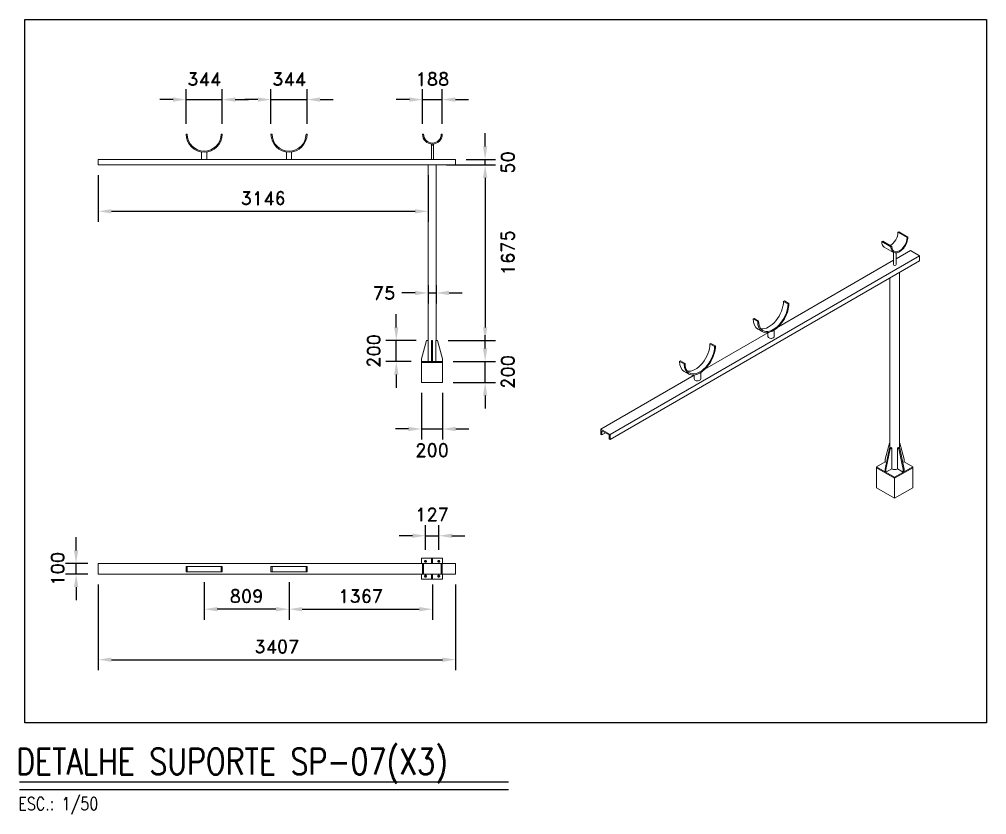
# Model space of a CAD drawing. Header units: millimetres. Extents: x -312439 to 477422, y -331570 to 212570.
# Drawn here: x 359728 to 368950, y 61759 to 69341 of the extents above; entities that cross this region are included whole.
import ezdxf
from ezdxf.enums import TextEntityAlignment as Align

# ---------------------------------------------------------------- set-up
doc = ezdxf.new("R2010")
doc.units = ezdxf.units.MM
for name, color, linetype in [('1', 7, 'Continuous'), ('2', 2, 'Continuous'), ('4', 4, 'Continuous')]:
    doc.layers.add(name, color=color, linetype=linetype)
doc.styles.add('ROMAND', font='ROMAND.SHX')
doc.styles.add('ROMANS', font='romans.shx', dxfattribs={"height": 187.5})
doc.dimstyles.new('1-50 (MILIMETRO)', dxfattribs={"dimscale": 0, "dimtxt": 125, "dimasz": 125, "dimexe": 100, "dimexo": 100, "dimgap": 50, "dimtad": 0, "dimdec": 0, "dimzin": 0, "dimdsep": 46, "dimtxsty": 'ROMAND', "dimcen": -390, "dimclrd": 1, "dimclre": 1, "dimclrt": 3, "dimadec": 0, "dimazin": 0, "dimtfac": 1, "dimtdec": 0, "dimtix": 1, "dimtmove": 2, "dimatfit": 2, "dimfxl": 1, "dimtvp": 1, "dimtolj": 1, "dimtzin": 0, "dimarcsym": 0})

# ---------------------------------------------------------------- blocks, each defined once
blk = doc.blocks.new('*D278')
at = {"color": 1, "lineweight": -2, "transparency": 16777216}
for p, q in [((361317.8, 68345.8), (361317.8, 68675.6)), ((361661.6, 68344.1), (361661.6, 68675.6)), ((361192.8, 68575.6), (361067.8, 68575.6)), ((361317.8, 68575.6), (361661.6, 68575.6)), ((361786.6, 68575.6), (361911.6, 68575.6))]:
    blk.add_line(p, q, dxfattribs=at)
at = {"color": 1, "transparency": 16777216}
for points in [[(361192.8, 68596.5), (361192.8, 68554.8), (361317.8, 68575.6)], [(361786.6, 68596.5), (361786.6, 68554.8), (361661.6, 68575.6)]]:
    blk.add_solid(points, dxfattribs=at)
at = {"layer": 'Defpoints', "color": 0, "transparency": 16777216}
for p in [(361661.6, 68575.6), (361317.8, 68245.8), (361661.6, 68244.1)]:
    blk.add_point(p, dxfattribs=at)
at = {"color": 3, "transparency": 16777216, "insert": (361489.7, 68772.3), "char_height": 125, "attachment_point": 5, "style": 'ROMAND'}
blk.add_mtext('\\A1;344', dxfattribs=at)
blk = doc.blocks.new('*D279')
at = {"color": 1, "lineweight": -2, "transparency": 16777216}
for p, q in [((362126.9, 68345.8), (362126.9, 68675.6)), ((362470.7, 68345.8), (362470.7, 68675.6)), ((362001.9, 68575.6), (361876.9, 68575.6)), ((362126.9, 68575.6), (362470.7, 68575.6)), ((362595.7, 68575.6), (362720.7, 68575.6))]:
    blk.add_line(p, q, dxfattribs=at)
at = {"color": 1, "transparency": 16777216}
for points in [[(362001.9, 68596.5), (362001.9, 68554.8), (362126.9, 68575.6)], [(362595.7, 68596.5), (362595.7, 68554.8), (362470.7, 68575.6)]]:
    blk.add_solid(points, dxfattribs=at)
at = {"layer": 'Defpoints', "color": 0, "transparency": 16777216}
for p in [(362470.7, 68575.6), (362126.9, 68245.8), (362470.7, 68245.8)]:
    blk.add_point(p, dxfattribs=at)
at = {"color": 3, "transparency": 16777216, "insert": (362298.8, 68772.3), "char_height": 125, "attachment_point": 5, "style": 'ROMAND'}
blk.add_mtext('\\A1;344', dxfattribs=at)
blk = doc.blocks.new('*D280')
at = {"color": 1, "lineweight": -2, "transparency": 16777216}
for p, q in [((363571.7, 68345.8), (363571.7, 68675.6)), ((363760, 68345.8), (363760, 68675.6)), ((363446.7, 68575.6), (363321.7, 68575.6)), ((363571.7, 68575.6), (363760, 68575.6)), ((363885, 68575.6), (364010, 68575.6))]:
    blk.add_line(p, q, dxfattribs=at)
at = {"color": 1, "transparency": 16777216}
for points in [[(363446.7, 68596.5), (363446.7, 68554.8), (363571.7, 68575.6)], [(363885, 68596.5), (363885, 68554.8), (363760, 68575.6)]]:
    blk.add_solid(points, dxfattribs=at)
at = {"layer": 'Defpoints', "color": 0, "transparency": 16777216}
for p in [(363760, 68575.6), (363571.7, 68245.8), (363760, 68245.8)]:
    blk.add_point(p, dxfattribs=at)
at = {"color": 3, "transparency": 16777216, "insert": (363665.9, 68772.3), "char_height": 125, "attachment_point": 5, "style": 'ROMAND'}
blk.add_mtext('\\A1;188', dxfattribs=at)
blk = doc.blocks.new('*D281')
at = {"color": 1, "lineweight": -2, "transparency": 16777216}
for p, q in [((364168.7, 68129.3), (364168.7, 68254.3)), ((363986.5, 68004.3), (364268.7, 68004.3)), ((364168.7, 67954.3), (364168.7, 68004.3)), ((363986.5, 67954.3), (364268.7, 67954.3)), ((364168.7, 67829.3), (364168.7, 67704.3))]:
    blk.add_line(p, q, dxfattribs=at)
at = {"color": 1, "transparency": 16777216}
for points in [[(364147.8, 68129.3), (364189.5, 68129.3), (364168.7, 68004.3)], [(364147.8, 67829.3), (364189.5, 67829.3), (364168.7, 67954.3)]]:
    blk.add_solid(points, dxfattribs=at)
at = {"layer": 'Defpoints', "color": 0, "transparency": 16777216}
for p in [(363886.5, 68004.3), (364168.7, 68004.3), (363886.5, 67954.3)]:
    blk.add_point(p, dxfattribs=at)
at = {"color": 3, "transparency": 16777216, "insert": (364385.2, 67976.3), "char_height": 125, "attachment_point": 5, "rotation": 90, "style": 'ROMAND'}
blk.add_mtext('\\A1;50', dxfattribs=at)
blk = doc.blocks.new('*D282')
at = {"color": 1, "lineweight": -2, "transparency": 16777216}
for p, q in [((360479.9, 67854.3), (360479.9, 67410.3)), ((363625.4, 67854.3), (363625.4, 67410.3)), ((360604.9, 67510.3), (363500.4, 67510.3))]:
    blk.add_line(p, q, dxfattribs=at)
at = {"color": 1, "transparency": 16777216}
for points in [[(360604.9, 67531.1), (360604.9, 67489.5), (360479.9, 67510.3)], [(363500.4, 67531.1), (363500.4, 67489.5), (363625.4, 67510.3)]]:
    blk.add_solid(points, dxfattribs=at)
at = {"layer": 'Defpoints', "color": 0, "transparency": 16777216}
for p in [(360479.9, 67954.3), (363625.4, 67954.3), (363625.4, 67510.3)]:
    blk.add_point(p, dxfattribs=at)
at = {"color": 3, "transparency": 16777216, "insert": (362052.6, 67635.3), "char_height": 125, "attachment_point": 5, "style": 'ROMAND'}
blk.add_mtext('\\A1;3146', dxfattribs=at)
blk = doc.blocks.new('*D283')
at = {"color": 1, "lineweight": -2, "transparency": 16777216}
for p, q in [((363625.4, 66807.2), (363625.4, 66632)), ((363700.4, 66807.2), (363700.4, 66632)), ((363500.4, 66732), (363375.4, 66732)), ((363625.4, 66732), (363700.4, 66732)), ((363825.4, 66732), (363950.4, 66732))]:
    blk.add_line(p, q, dxfattribs=at)
at = {"color": 1, "transparency": 16777216}
for points in [[(363500.4, 66752.9), (363500.4, 66711.2), (363625.4, 66732)], [(363825.4, 66752.9), (363825.4, 66711.2), (363700.4, 66732)]]:
    blk.add_solid(points, dxfattribs=at)
at = {"layer": 'Defpoints', "color": 0, "transparency": 16777216}
for p in [(363625.4, 66907.2), (363700.4, 66907.2), (363700.4, 66732)]:
    blk.add_point(p, dxfattribs=at)
at = {"color": 3, "transparency": 16777216, "insert": (363204.5, 66732), "char_height": 125, "attachment_point": 5, "style": 'ROMAND'}
blk.add_mtext('\\A1;75', dxfattribs=at)
blk = doc.blocks.new('*D284')
at = {"color": 1, "lineweight": -2, "transparency": 16777216}
for p, q in [((363800.4, 67954.3), (364268.7, 67954.3)), ((364168.7, 67829.3), (364168.7, 66404.1)), ((363815.4, 66279.1), (364268.7, 66279.1))]:
    blk.add_line(p, q, dxfattribs=at)
at = {"color": 1, "transparency": 16777216}
for points in [[(364147.8, 67829.3), (364189.5, 67829.3), (364168.7, 67954.3)], [(364147.8, 66404.1), (364189.5, 66404.1), (364168.7, 66279.1)]]:
    blk.add_solid(points, dxfattribs=at)
at = {"layer": 'Defpoints', "color": 0, "transparency": 16777216}
for p in [(363700.4, 67954.3), (363715.4, 66279.1), (364168.7, 66279.1)]:
    blk.add_point(p, dxfattribs=at)
at = {"color": 3, "transparency": 16777216, "insert": (364385.2, 67116.7), "char_height": 125, "attachment_point": 5, "rotation": 90, "style": 'ROMAND'}
blk.add_mtext('\\A1;1675', dxfattribs=at)
blk = doc.blocks.new('*D285')
at = {"color": 1, "lineweight": -2, "transparency": 16777216}
for p, q in [((364168.7, 66204.1), (364168.7, 66329.1)), ((363862.9, 66079.1), (364268.7, 66079.1)), ((364168.7, 65879.1), (364168.7, 66079.1)), ((363862.9, 65879.1), (364268.7, 65879.1)), ((364168.7, 65754.1), (364168.7, 65629.1))]:
    blk.add_line(p, q, dxfattribs=at)
at = {"color": 1, "transparency": 16777216}
for points in [[(364147.8, 66204.1), (364189.5, 66204.1), (364168.7, 66079.1)], [(364147.8, 65754.1), (364189.5, 65754.1), (364168.7, 65879.1)]]:
    blk.add_solid(points, dxfattribs=at)
at = {"layer": 'Defpoints', "color": 0, "transparency": 16777216}
for p in [(363762.9, 66079.1), (364168.7, 66079.1), (363762.9, 65879.1)]:
    blk.add_point(p, dxfattribs=at)
at = {"color": 3, "transparency": 16777216, "insert": (364385.2, 65979.1), "char_height": 125, "attachment_point": 5, "rotation": 90, "style": 'ROMAND'}
blk.add_mtext('\\A1;200', dxfattribs=at)
blk = doc.blocks.new('*D286')
at = {"color": 1, "lineweight": -2, "transparency": 16777216}
for p, q in [((363321.6, 66404.1), (363321.6, 66529.1)), ((363510.4, 66279.1), (363221.6, 66279.1)), ((363321.6, 66079.1), (363321.6, 66279.1)), ((363462.9, 66079.1), (363221.6, 66079.1)), ((363321.6, 65954.1), (363321.6, 65829.1))]:
    blk.add_line(p, q, dxfattribs=at)
at = {"color": 1, "transparency": 16777216}
for points in [[(363300.8, 66404.1), (363342.5, 66404.1), (363321.6, 66279.1)], [(363300.8, 65954.1), (363342.5, 65954.1), (363321.6, 66079.1)]]:
    blk.add_solid(points, dxfattribs=at)
at = {"layer": 'Defpoints', "color": 0, "transparency": 16777216}
for p in [(363321.6, 66279.1), (363610.4, 66279.1), (363562.9, 66079.1)]:
    blk.add_point(p, dxfattribs=at)
at = {"color": 3, "transparency": 16777216, "insert": (363106.4, 66179.1), "char_height": 125, "attachment_point": 5, "rotation": 90, "style": 'ROMAND'}
blk.add_mtext('\\A1;200', dxfattribs=at)
blk = doc.blocks.new('*D287')
at = {"color": 1, "lineweight": -2, "transparency": 16777216}
for p, q in [((363562.9, 65779.1), (363562.9, 65335.4)), ((363762.9, 65779.1), (363762.9, 65335.4)), ((363437.9, 65435.4), (363312.9, 65435.4)), ((363562.9, 65435.4), (363762.9, 65435.4)), ((363887.9, 65435.4), (364012.9, 65435.4))]:
    blk.add_line(p, q, dxfattribs=at)
at = {"color": 1, "transparency": 16777216}
for points in [[(363437.9, 65456.3), (363437.9, 65414.6), (363562.9, 65435.4)], [(363887.9, 65456.3), (363887.9, 65414.6), (363762.9, 65435.4)]]:
    blk.add_solid(points, dxfattribs=at)
at = {"layer": 'Defpoints', "color": 0, "transparency": 16777216}
for p in [(363562.9, 65879.1), (363762.9, 65879.1), (363762.9, 65435.4)]:
    blk.add_point(p, dxfattribs=at)
at = {"color": 3, "transparency": 16777216, "insert": (363662.9, 65233.6), "char_height": 125, "attachment_point": 5, "style": 'ROMAND'}
blk.add_mtext('\\A1;200', dxfattribs=at)
blk = doc.blocks.new('*D288')
at = {"color": 1, "lineweight": -2, "transparency": 16777216}
for p, q in [((360268.7, 64277.6), (360268.7, 64402.6)), ((360379.9, 64152.6), (360168.7, 64152.6)), ((360268.7, 64052.6), (360268.7, 64152.6)), ((360379.9, 64052.6), (360168.7, 64052.6)), ((360268.7, 63927.6), (360268.7, 63802.6))]:
    blk.add_line(p, q, dxfattribs=at)
at = {"color": 1, "transparency": 16777216}
for points in [[(360247.9, 64277.6), (360289.6, 64277.6), (360268.7, 64152.6)], [(360247.9, 63927.6), (360289.6, 63927.6), (360268.7, 64052.6)]]:
    blk.add_solid(points, dxfattribs=at)
at = {"layer": 'Defpoints', "color": 0, "transparency": 16777216}
for p in [(360268.7, 64152.6), (360479.9, 64152.6), (360479.9, 64052.6)]:
    blk.add_point(p, dxfattribs=at)
at = {"color": 3, "transparency": 16777216, "insert": (360092.7, 64102.6), "char_height": 125, "attachment_point": 5, "rotation": 90, "style": 'ROMAND'}
blk.add_mtext('\\A1;100', dxfattribs=at)
blk = doc.blocks.new('*D289')
at = {"color": 1, "lineweight": -2, "transparency": 16777216}
for p, q in [((363599.5, 64281.7), (363599.5, 64517.5)), ((363726.3, 64281.7), (363726.3, 64517.5)), ((363474.5, 64417.5), (363349.5, 64417.5)), ((363599.5, 64417.5), (363726.3, 64417.5)), ((363851.3, 64417.5), (363976.3, 64417.5))]:
    blk.add_line(p, q, dxfattribs=at)
at = {"color": 1, "transparency": 16777216}
for points in [[(363474.5, 64438.3), (363474.5, 64396.7), (363599.5, 64417.5)], [(363851.3, 64438.3), (363851.3, 64396.7), (363726.3, 64417.5)]]:
    blk.add_solid(points, dxfattribs=at)
at = {"layer": 'Defpoints', "color": 0, "transparency": 16777216}
for p in [(363726.3, 64417.5), (363599.5, 64181.7), (363726.3, 64181.7)]:
    blk.add_point(p, dxfattribs=at)
at = {"color": 3, "transparency": 16777216, "insert": (363662.9, 64620.6), "char_height": 125, "attachment_point": 5, "style": 'ROMAND'}
blk.add_mtext('\\A1;127', dxfattribs=at)
blk = doc.blocks.new('*D290')
at = {"color": 1, "lineweight": -2, "transparency": 16777216}
for p, q in [((361489.7, 63973.8), (361489.7, 63617.2)), ((362298.8, 63973.8), (362298.8, 63617.2)), ((362173.8, 63717.2), (361614.7, 63717.2))]:
    blk.add_line(p, q, dxfattribs=at)
at = {"color": 1, "transparency": 16777216}
for points in [[(361614.7, 63738), (361614.7, 63696.3), (361489.7, 63717.2)], [(362173.8, 63738), (362173.8, 63696.3), (362298.8, 63717.2)]]:
    blk.add_solid(points, dxfattribs=at)
at = {"layer": 'Defpoints', "color": 0, "transparency": 16777216}
for p in [(361489.7, 64073.8), (362298.8, 64073.8), (361489.7, 63717.2)]:
    blk.add_point(p, dxfattribs=at)
at = {"color": 3, "transparency": 16777216, "insert": (361894.3, 63842.2), "char_height": 125, "attachment_point": 5, "style": 'ROMAND'}
blk.add_mtext('\\A1;809', dxfattribs=at)
blk = doc.blocks.new('*D36')
at = {"color": 1, "lineweight": -2, "transparency": 16777216}
for p, q in [((362298.8, 63973.8), (362298.8, 63617.2)), ((363665.9, 63952.6), (363665.9, 63617.2)), ((362423.8, 63717.2), (363540.9, 63717.2))]:
    blk.add_line(p, q, dxfattribs=at)
at = {"color": 1, "transparency": 16777216}
for points in [[(362423.8, 63738), (362423.8, 63696.3), (362298.8, 63717.2)], [(363540.9, 63738), (363540.9, 63696.3), (363665.9, 63717.2)]]:
    blk.add_solid(points, dxfattribs=at)
at = {"layer": 'Defpoints', "color": 0, "transparency": 16777216}
for p in [(362298.8, 64073.8), (363665.9, 64052.6), (363665.9, 63717.2)]:
    blk.add_point(p, dxfattribs=at)
at = {"color": 3, "transparency": 16777216, "insert": (362982.4, 63842.2), "char_height": 125, "attachment_point": 5, "style": 'ROMAND'}
blk.add_mtext('\\A1;1367', dxfattribs=at)
blk = doc.blocks.new('*D291')
at = {"color": 1, "lineweight": -2, "transparency": 16777216}
for p, q in [((360479.9, 63952.6), (360479.9, 63136)), ((363886.5, 63952.6), (363886.5, 63136)), ((360604.9, 63236), (363761.5, 63236))]:
    blk.add_line(p, q, dxfattribs=at)
at = {"color": 1, "transparency": 16777216}
for points in [[(360604.9, 63256.8), (360604.9, 63215.2), (360479.9, 63236)], [(363761.5, 63256.8), (363761.5, 63215.2), (363886.5, 63236)]]:
    blk.add_solid(points, dxfattribs=at)
at = {"layer": 'Defpoints', "color": 0, "transparency": 16777216}
for p in [(360479.9, 64052.6), (363886.5, 64052.6), (363886.5, 63236)]:
    blk.add_point(p, dxfattribs=at)
at = {"color": 3, "transparency": 16777216, "insert": (362183.2, 63361), "char_height": 125, "attachment_point": 5, "style": 'ROMAND'}
blk.add_mtext('\\A1;3407', dxfattribs=at)

msp = doc.modelspace()

# ---------------------------------------------------------------- linework, layer by layer
at = {"color": 3, "linetype": 'Continuous', "lineweight": 0, "extrusion": (0, 1, 0)}
for p, q in [((361317.788, 68245.773), (361327.788, 68245.773)), ((361651.588, 68245.773), (361661.588, 68245.773)), ((362126.938, 68245.773), (362136.938, 68245.773)), ((362460.738, 68245.773), (362470.738, 68245.773)), ((363581.736, 68245.786), (363571.736, 68245.786)), ((363760.036, 68245.786), (363750.036, 68245.786)), ((361464.688, 68004.273), (361464.688, 68075.7)), ((361514.688, 68004.273), (361514.688, 68075.7)), ((362273.838, 68004.273), (362273.838, 68075.7)), ((362323.838, 68004.273), (362323.838, 68075.7)), ((363655.886, 68152.168), (363655.886, 68004.273)), ((363675.886, 68141.636), (363655.886, 68141.636)), ((363675.886, 68152.168), (363675.886, 68004.273)), ((360479.861, 68004.273), (360479.861, 67954.273)), ((360479.861, 68004.273), (363886.492, 68004.273)), ((363886.492, 67954.273), (363886.492, 68004.273)), ((360479.861, 67954.273), (363886.492, 67954.273)), ((363625.392, 67954.273), (363625.392, 66279.113)), ((363700.392, 67954.273), (363700.392, 66279.113)), ((363562.892, 66104.113), (363610.392, 66279.113)), ((363610.392, 66279.113), (363625.727, 66279.113)), ((363625.727, 66079.113), (363625.727, 66279.113)), ((363657.892, 66079.113), (363657.892, 66279.113)), ((363657.892, 66279.113), (363667.892, 66279.113)), ((363667.892, 66079.113), (363667.892, 66279.113)), ((363715.392, 66279.113), (363700.057, 66279.113)), ((363700.057, 66279.113), (363700.057, 66079.113)), ((363762.892, 66104.113), (363715.392, 66279.113)), ((363562.892, 66104.113), (363562.892, 65879.113)), ((363762.892, 66079.113), (363562.892, 66079.113)), ((363562.892, 66069.113), (363762.892, 66069.113)), ((363657.892, 66104.113), (363667.892, 66104.113)), ((363762.892, 66104.113), (363762.892, 65879.113)), ((363762.892, 66069.113), (363762.892, 66079.113)), ((363562.892, 65879.113), (363762.892, 65879.113))]:
    msp.add_line(p, q, dxfattribs=at)
at = {"color": 3, "linetype": 'Continuous', "lineweight": 0, "extrusion": (1.66533e-16, 0.816497, 0.57735)}
for p, q in [((368104.624, 67310.375), (368113.285, 67315.375)), ((368191.227, 67260.375), (368104.624, 67310.375)), ((368113.285, 67315.375), (368199.887, 67265.375)), ((368199.887, 67265.375), (368191.227, 67260.375)), ((367950.212, 67221.225), (367958.872, 67226.225)), ((367950.212, 67221.225), (368036.815, 67171.225)), ((367958.872, 67226.225), (368045.475, 67176.225)), ((367974.093, 67168.439), (368060.696, 67118.439)), ((368045.475, 67176.225), (368036.815, 67171.225)), ((365359.172, 65383.774), (368309.401, 67087.09)), ((368062.802, 67117.309), (368062.802, 67001.787)), ((368087.297, 67058.858), (368222.799, 67137.09)), ((368087.297, 67113.317), (368087.297, 67001.787)), ((368309.401, 67087.09), (368222.799, 67137.09)), ((368309.401, 67037.09), (368309.401, 67087.09)), ((365359.172, 65333.774), (368309.401, 67037.09)), ((366964.128, 66410.396), (368062.802, 67044.716)), ((368026.529, 66873.774), (368026.529, 65253.613)), ((368118.385, 66926.807), (368118.385, 65253.613)), ((367021.658, 66656.315), (367012.997, 66651.315)), ((367056.299, 66626.315), (367012.997, 66651.315)), ((367064.959, 66631.315), (367021.658, 66656.315)), ((367056.299, 66626.315), (367064.959, 66631.315)), ((366732.578, 66489.415), (366723.918, 66484.415)), ((366767.219, 66459.415), (366723.918, 66484.415)), ((366775.88, 66464.415), (366732.578, 66489.415)), ((366767.219, 66459.415), (366775.88, 66464.415)), ((366263.354, 66005.804), (366863.82, 66352.483)), ((366810.822, 66363.037), (366767.521, 66388.037)), ((366863.82, 66316.365), (366863.82, 66354.231)), ((366925.057, 66316.365), (366925.057, 66378.955)), ((366320.906, 66251.744), (366312.245, 66246.744)), ((366355.547, 66221.744), (366312.245, 66246.744)), ((366364.207, 66226.744), (366320.906, 66251.744)), ((366355.547, 66221.744), (366364.207, 66226.744)), ((366031.826, 66084.844), (366023.166, 66079.844)), ((366066.467, 66054.844), (366023.166, 66079.844)), ((366075.128, 66059.844), (366031.826, 66084.844)), ((366066.467, 66054.844), (366075.128, 66059.844)), ((365272.57, 65433.774), (366163.068, 65947.904)), ((366110.07, 65958.467), (366066.769, 65983.467)), ((366163.068, 65911.794), (366163.068, 65949.661)), ((366224.305, 65911.794), (366224.305, 65974.384)), ((365272.57, 65433.774), (365359.172, 65383.774)), ((365272.57, 65383.774), (365272.57, 65433.774)), ((365350.512, 65378.774), (365281.23, 65418.774)), ((365281.23, 65418.774), (365281.23, 65378.774)), ((365281.23, 65378.774), (365315.871, 65398.774)), ((365281.23, 65378.774), (365272.57, 65383.774)), ((365350.512, 65338.774), (365350.512, 65378.774)), ((365359.172, 65333.774), (365350.512, 65338.774)), ((365359.172, 65383.774), (365359.172, 65333.774)), ((367981.524, 65147.63), (368022.661, 65298.88)), ((368026.529, 65301.113), (368022.661, 65298.88)), ((368022.661, 65298.88), (368026.529, 65296.646)), ((368122.253, 65298.88), (368118.385, 65301.113)), ((368122.253, 65298.88), (368118.385, 65296.646)), ((368163.39, 65147.63), (368122.253, 65298.88)), ((367981.524, 65052.63), (368022.661, 65251.38)), ((367990.185, 65047.63), (368031.321, 65246.38)), ((368022.661, 65251.38), (368035.941, 65259.047)), ((368022.661, 65251.38), (368031.321, 65246.38)), ((368031.321, 65246.38), (368044.601, 65254.047)), ((368044.601, 65054.047), (368044.601, 65254.047)), ((368113.593, 65246.38), (368100.313, 65254.047)), ((368100.313, 65254.047), (368100.313, 65054.047)), ((368122.253, 65251.38), (368108.973, 65259.047)), ((368113.593, 65246.38), (368122.253, 65251.38)), ((368154.729, 65047.63), (368113.593, 65246.38)), ((368163.39, 65052.63), (368122.253, 65251.38)), ((367899.252, 65075.13), (367981.524, 65122.63)), ((367981.524, 65122.63), (367981.524, 65147.63)), ((367994.466, 65115.158), (367981.524, 65122.63)), ((368150.448, 65115.158), (368163.39, 65122.63)), ((368163.39, 65122.63), (368163.39, 65147.63)), ((368163.39, 65122.63), (368245.662, 65075.13)), ((367899.252, 65075.13), (367899.252, 64875.13)), ((368072.457, 64975.13), (367899.252, 65075.13)), ((367899.252, 65065.13), (368072.457, 64965.13)), ((367981.524, 65052.63), (367990.185, 65047.63)), ((367981.524, 65027.63), (367981.524, 65052.63)), ((368044.601, 65054.047), (367990.185, 65022.63)), ((367990.185, 65022.63), (367990.185, 65047.63)), ((368245.662, 65075.13), (368072.457, 64975.13)), ((368072.457, 64965.13), (368245.662, 65065.13)), ((368100.313, 65054.047), (368154.729, 65022.63)), ((368154.729, 65047.63), (368163.39, 65052.63)), ((368154.729, 65022.63), (368154.729, 65047.63)), ((368163.39, 65027.63), (368163.39, 65052.63)), ((368245.662, 65075.13), (368245.662, 64875.13)), ((368072.457, 64975.13), (368072.457, 64775.13)), ((367899.252, 64875.13), (368072.457, 64775.13)), ((368072.457, 64775.13), (368245.662, 64875.13))]:
    msp.add_line(p, q, dxfattribs=at)
at = {"color": 3, "linetype": 'Continuous', "lineweight": 0}
for p, q in [((363562.892, 64152.636), (363562.892, 64202.636)), ((363562.892, 64202.636), (363762.892, 64202.636)), ((363657.892, 64202.636), (363657.892, 64152.636)), ((363667.892, 64202.636), (363667.892, 64152.636)), ((363762.892, 64202.636), (363762.892, 64152.636)), ((360479.861, 64152.636), (360479.861, 64052.636)), ((360479.861, 64152.636), (363571.736, 64152.636)), ((361661.588, 64123.849), (361317.788, 64123.849)), ((361317.788, 64073.849), (361317.788, 64123.849)), ((361327.788, 64073.849), (361327.788, 64123.849)), ((361651.588, 64073.849), (361651.588, 64123.849)), ((361661.588, 64073.849), (361661.588, 64123.849)), ((362470.738, 64123.841), (362126.938, 64123.841)), ((362126.938, 64073.841), (362126.938, 64123.841)), ((362136.938, 64073.841), (362136.938, 64123.841)), ((362460.738, 64073.841), (362460.738, 64123.841)), ((362470.738, 64073.841), (362470.738, 64123.841)), ((363571.736, 64152.636), (363571.736, 64052.636)), ((363571.736, 64152.636), (363886.492, 64152.636)), ((363581.736, 64152.636), (363581.736, 64052.636)), ((363667.892, 64155.136), (363657.892, 64155.136)), ((363750.036, 64052.636), (363750.036, 64152.636)), ((363760.036, 64152.636), (363760.036, 64052.636)), ((363886.492, 64052.636), (363886.492, 64152.636)), ((360479.861, 64052.636), (363571.736, 64052.636)), ((361317.788, 64073.849), (361661.588, 64073.849)), ((361327.788, 64073.849), (361651.588, 64073.849)), ((362126.938, 64073.841), (362470.738, 64073.841)), ((362136.938, 64073.841), (362460.738, 64073.841)), ((363562.892, 64002.636), (363562.892, 64052.636)), ((363886.492, 64052.636), (363571.736, 64052.636)), ((363657.892, 64002.636), (363657.892, 64052.636)), ((363657.892, 64050.136), (363667.892, 64050.136)), ((363667.892, 64002.636), (363667.892, 64052.636)), ((363760.036, 64052.636), (363886.492, 64052.636)), ((363762.892, 64052.636), (363762.892, 64002.636)), ((363762.892, 64002.636), (363562.892, 64002.636))]:
    msp.add_line(p, q, dxfattribs=at)
msp.add_lwpolyline([(359778.859, 69340.512), (368950.182, 69340.512), (368950.182, 62634.558), (359778.859, 62634.558)], close=True)
for centre, radius in [((363599.497, 64173.049), 8.699), ((363599.497, 64173.049), 5.444), ((363726.288, 64173.049), 8.699), ((363726.288, 64173.049), 5.444), ((363599.497, 64032.224), 8.699), ((363599.497, 64032.224), 5.444), ((363726.288, 64032.224), 8.699), ((363726.288, 64032.224), 5.444)]:
    msp.add_circle(centre, radius, dxfattribs=at)
for centre, radius, start, end in [((361489.688, 68245.773), 171.9, 180, 270), ((361489.688, 68245.773), 161.9, 180, 0), ((361489.688, 68245.773), 171.9, 270, 0), ((362298.838, 68245.773), 171.9, 180, 359.9999824), ((362298.838, 68245.773), 161.9, 180, 0), ((363665.886, 68245.786), 94.15, 180, 0), ((363665.886, 68245.786), 84.15, 180, 0), ((363726.288, 64173.049), 8.699, 30, 90)]:
    msp.add_arc(centre, radius, start, end, dxfattribs=at)
for centre, major_axis, start_param, end_param in [((368031.748, 67268.3), (-51.531, -89.255), 0.78539816, 2.35619449), ((368118.351, 67218.3), (-57.655, -99.861), 5.49778714, 8.6393798), ((368118.351, 67218.3), (-51.531, -89.255), 5.49778714, 8.6393798), ((368031.748, 67268.3), (-57.655, -99.861), 5.49778714, 6.28318531), ((368075.05, 67001.787), (-12.247, 0), 0, 3.14159265), ((366916.089, 66545.365), (-99.143, -171.721), 5.49778714, 8.6393798), ((366872.788, 66570.365), (-99.143, -171.721), 0.22015167, 2.35619449), ((366916.089, 66545.365), (-105.267, -182.327), 0.78539816, 2.35619449), ((366872.788, 66570.365), (105.267, 182.327), 2.35619449, 3.14159265), ((366916.089, 66545.365), (-105.267, -182.327), 5.49778714, 7.06858347), ((366894.438, 66316.365), (30.619, 0), 3.14159265, 5.49778714), ((366894.438, 66316.365), (30.619, 0), 5.49778714, 6.28318531), ((366215.337, 66140.794), (-99.143, -171.721), 5.49778714, 8.6393798), ((366172.036, 66165.794), (-99.143, -171.721), 0.22015167, 2.35619449), ((366215.337, 66140.794), (-105.267, -182.327), 0.78539816, 2.35619449), ((366172.036, 66165.794), (105.267, 182.327), 2.35619449, 3.14159265), ((366215.337, 66140.794), (-105.267, -182.327), 5.49778714, 7.06858347), ((366193.687, 65911.794), (30.619, 0), 3.14159265, 5.49778714), ((366193.687, 65911.794), (30.619, 0), 5.49778714, 6.28318531), ((368072.457, 65275.13), (45.928, 0), 3.79325923, 4.06072241), ((368072.457, 65275.13), (-45.928, 0), 2.2224629, 2.48992608), ((368072.457, 65075.13), (45.928, 0), 4.06072241, 5.36405555)]:
    msp.add_ellipse(centre, major_axis=major_axis, ratio=0.57735027, start_param=start_param, end_param=end_param, dxfattribs=at)
for points in [[(363589.452, 64173.049), (363590.797, 64175.38), (363591.963, 64177.399)], [(363591.963, 64168.699), (363590.797, 64170.718), (363589.452, 64173.049)], [(363591.963, 64177.399), (363593.128, 64179.417), (363594.474, 64181.748)], [(363594.474, 64164.35), (363593.128, 64166.681), (363591.963, 64168.699)], [(363594.474, 64181.748), (363597.166, 64181.748), (363599.497, 64181.748)], [(363599.497, 64164.35), (363597.166, 64164.35), (363594.474, 64164.35)], [(363599.497, 64181.748), (363601.827, 64181.748), (363604.519, 64181.748)], [(363604.519, 64164.35), (363601.827, 64164.35), (363599.497, 64164.35)], [(363604.519, 64181.748), (363605.865, 64179.417), (363607.03, 64177.399)], [(363607.03, 64168.699), (363605.865, 64166.681), (363604.519, 64164.35)], [(363607.03, 64177.399), (363608.196, 64175.38), (363609.542, 64173.049)], [(363609.542, 64173.049), (363608.196, 64170.718), (363607.03, 64168.699)], [(363718.754, 64177.399), (363717.589, 64175.38), (363716.243, 64173.049)], [(363716.243, 64173.049), (363717.589, 64170.718), (363718.754, 64168.699)], [(363721.266, 64181.748), (363719.92, 64179.417), (363718.754, 64177.399)], [(363718.754, 64168.699), (363719.92, 64166.681), (363721.266, 64164.35)], [(363726.288, 64181.748), (363723.957, 64181.748), (363721.266, 64181.748)], [(363721.266, 64164.35), (363723.957, 64164.35), (363726.288, 64164.35)], [(363731.311, 64181.748), (363728.619, 64181.748), (363726.288, 64181.748)], [(363726.288, 64164.35), (363728.619, 64164.35), (363731.311, 64164.35)], [(363733.822, 64177.399), (363732.656, 64179.417), (363731.311, 64181.748)], [(363731.311, 64164.35), (363732.656, 64166.681), (363733.822, 64168.699)], [(363736.333, 64173.049), (363734.987, 64175.38), (363733.822, 64177.399)], [(363733.822, 64168.699), (363734.987, 64170.718), (363736.333, 64173.049)], [(363591.963, 64036.573), (363590.797, 64034.555), (363589.452, 64032.224)], [(363589.452, 64032.224), (363590.797, 64029.893), (363591.963, 64027.874)], [(363594.474, 64040.923), (363593.128, 64038.592), (363591.963, 64036.573)], [(363591.963, 64027.874), (363593.128, 64025.855), (363594.474, 64023.524)], [(363599.497, 64040.923), (363597.166, 64040.923), (363594.474, 64040.923)], [(363594.474, 64023.524), (363597.166, 64023.524), (363599.497, 64023.524)], [(363604.519, 64040.923), (363601.827, 64040.923), (363599.497, 64040.923)], [(363599.497, 64023.524), (363601.827, 64023.524), (363604.519, 64023.524)], [(363607.03, 64036.573), (363605.865, 64038.592), (363604.519, 64040.923)], [(363604.519, 64023.524), (363605.865, 64025.855), (363607.03, 64027.874)], [(363609.542, 64032.224), (363608.196, 64034.555), (363607.03, 64036.573)], [(363607.03, 64027.874), (363608.196, 64029.893), (363609.542, 64032.224)], [(363716.243, 64032.224), (363717.589, 64034.555), (363718.754, 64036.573)], [(363718.754, 64027.874), (363717.589, 64029.893), (363716.243, 64032.224)], [(363718.754, 64036.573), (363719.92, 64038.592), (363721.266, 64040.923)], [(363721.266, 64023.524), (363719.92, 64025.855), (363718.754, 64027.874)], [(363721.266, 64040.923), (363723.957, 64040.923), (363726.288, 64040.923)], [(363726.288, 64023.524), (363723.957, 64023.524), (363721.266, 64023.524)], [(363726.288, 64040.923), (363728.619, 64040.923), (363731.311, 64040.923)], [(363731.311, 64023.524), (363728.619, 64023.524), (363726.288, 64023.524)], [(363731.311, 64040.923), (363732.656, 64038.592), (363733.822, 64036.573)], [(363733.822, 64027.874), (363732.656, 64025.855), (363731.311, 64023.524)], [(363733.822, 64036.573), (363734.987, 64034.555), (363736.333, 64032.224)], [(363736.333, 64032.224), (363734.987, 64029.893), (363733.822, 64027.874)]]:
    msp.add_rational_spline(points, [1, 1.0379548493, 1], degree=2, dxfattribs=at)
at = {"layer": '1', "color": 1}
msp.add_line((359727.603, 61997.033), (364391.029, 61997.033), dxfattribs=at)
at = {"layer": '2', "color": 2}
msp.add_line((359727.603, 62072.033), (364391.029, 62072.033), dxfattribs=at)

# ---------------------------------------------------------------- texts
at = {"layer": '2', "color": 2, "style": 'ROMANS', "width": 0.8}
msp.add_text('DETALHE SUPORTE SP-07(X3)', height=250, dxfattribs=at).set_placement((359697.088, 62265.734), align=Align.MIDDLE_LEFT)
at = {"layer": '4', "color": 4, "style": 'ROMANS', "width": 0.8}
msp.add_text('ESC.: 1/50', height=125, dxfattribs=at).set_placement((359717.603, 61862.675), align=Align.MIDDLE_LEFT)

# ---------------------------------------------------------------- dimensions: what is measured, and where the dimension line sits
for base, p1, p2, picture, middle in [((361661.579, 68575.65), (361317.788, 68245.773), (361661.579, 68244.059), '*D278', (361489.684, 68772.285)), ((362470.738, 68575.65), (362126.938, 68245.773), (362470.738, 68245.773), '*D279', (362298.838, 68772.285)), ((363760.036, 68575.65), (363571.736, 68245.786), (363760.036, 68245.786), '*D280', (363665.886, 68772.285)), ((363700.392, 66732.047), (363625.392, 66907.172), (363700.392, 66907.172), '*D283', (363204.454, 66732.047)), ((363762.892, 65435.442), (363562.892, 65879.113), (363762.892, 65879.113), '*D287', (363662.892, 65233.639)), ((363726.288, 64417.494), (363599.497, 64181.748), (363726.288, 64181.748), '*D289', (363662.892, 64620.621))]:
    dim = msp.add_linear_dim(base=base, p1=p1, p2=p2, dimstyle='1-50 (MILIMETRO)', override={"dimscale": 1})
    dim.commit()
    dim.dimension.update_dxf_attribs({"geometry": picture, "text_midpoint": middle, "dimtype": 160})
for base, p1, p2, picture, middle in [((364168.658, 68004.273), (363886.492, 67954.273), (363886.492, 68004.273), '*D281', (364385.201, 67976.329)), ((364168.658, 66279.113), (363700.392, 67954.273), (363715.392, 66279.113), '*D284', (364385.201, 67116.693)), ((363321.623, 66279.113), (363562.892, 66079.113), (363610.392, 66279.113), '*D286', (363106.398, 66179.113)), ((364168.658, 66079.113), (363762.892, 65879.113), (363762.892, 66079.113), '*D285', (364385.201, 65979.113)), ((360268.735, 64152.636), (360479.861, 64052.636), (360479.861, 64152.636), '*D288', (360092.671, 64102.636))]:
    dim = msp.add_linear_dim(base=base, p1=p1, p2=p2, angle=90, dimstyle='1-50 (MILIMETRO)', override={"dimscale": 1})
    dim.commit()
    dim.dimension.update_dxf_attribs({"geometry": picture, "text_midpoint": middle, "dimtype": 160})
for base, p1, p2, picture, middle in [((363625.392, 67510.316), (360479.861, 67954.273), (363625.392, 67954.273), '*D282', (362052.627, 67635.316)), ((363886.492, 63235.985), (360479.861, 64052.636), (363886.492, 64052.636), '*D291', (362183.176, 63360.985)), ((361489.688, 63717.174), (362298.838, 64073.841), (361489.688, 64073.849), '*D290', (361894.263, 63842.174)), ((363665.886, 63717.174), (362298.838, 64073.841), (363665.886, 64052.636), '*D36', (362982.362, 63842.174))]:
    dim = msp.add_linear_dim(base=base, p1=p1, p2=p2, dimstyle='1-50 (MILIMETRO)', override={"dimscale": 1})
    dim.commit()
    dim.dimension.update_dxf_attribs({"geometry": picture, "text_midpoint": middle})

doc.saveas('drawing.dxf')
